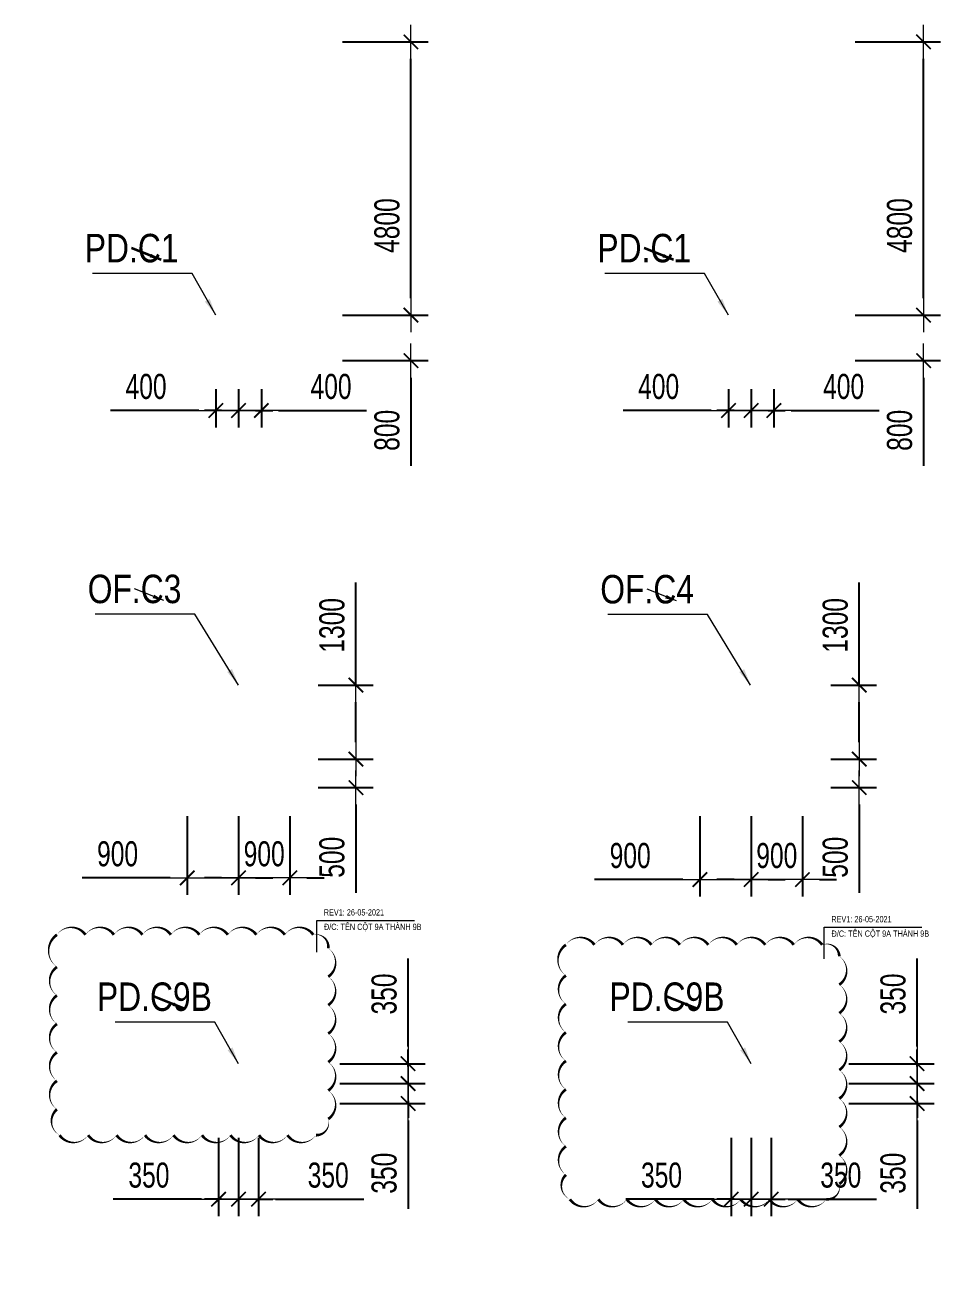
# Model space of a CAD drawing. Header units: millimetres. Extents: x -259680 to 699608, y -1281 to 104748.
# Drawn here: x 50947 to 67283, y 68427 to 90200 of the extents above; entities that cross this region are included whole.
import ezdxf
from ezdxf.enums import TextEntityAlignment as Align

# ---------------------------------------------------------------- set-up
doc = ezdxf.new("R2010")
doc.units = ezdxf.units.MM
doc.layers.get('0').update_dxf_attribs({"lineweight": 20})
doc.layers.get('Defpoints').update_dxf_attribs({"color": 151, "lineweight": 9})
for name, color, linetype, lineweight in [('$0$C1', 20, 'Continuous', 35), ('$1$NDC_S_ANNO', 7, 'Continuous', 20), ('$1$NDC_S_DIM', 1, 'Continuous', 15), ('$1$NDC_S_VN TEXT', 7, 'Continuous', 20), ('NDC_S_DIM', 1, 'Continuous', 15)]:
    doc.layers.add(name, color=color, linetype=linetype, lineweight=lineweight)
doc.layers.add('REV-01-2021-05-26', color=230, linetype='Continuous', lineweight=20, plot=False)
doc.styles.add('$1$NDC_DIM', font='', dxfattribs={"width": 0.75})
doc.styles.add('$2$ARIAL', font='arial.ttf', dxfattribs={"width": 0.8})
doc.styles.add('ARIAL', font='arial.ttf', dxfattribs={"width": 0.8})
doc.styles.add('NDC_DIM', font='', dxfattribs={"width": 0.75})
doc.styles.get('$1$NDC_DIM').set_extended_font_data('Dotum')
doc.styles.get('NDC_DIM').set_extended_font_data('Dotum')
doc.dimstyles.new('$0$NDC_dim_150', dxfattribs={"dimscale": 150, "dimtxt": 2.2, "dimasz": 1.5, "dimexe": 1.5, "dimexo": 2.5, "dimgap": 1, "dimtad": 1, "dimdec": 0, "dimzin": 0, "dimdsep": 46, "dimtxsty": '$1$NDC_DIM', "dimblk": '$1$DIMMARK', "dimcen": 0.09, "dimdle": 1.2, "dimclrd": 1, "dimclre": 1, "dimclrt": 3, "dimadec": 0, "dimazin": 0, "dimtfac": 1, "dimtdec": 0, "dimtix": 1, "dimtofl": 0, "dimtmove": 0, "dimatfit": 3, "dimfxl": 0, "dimtolj": 1, "dimtzin": 0, "dimarcsym": 0})
doc.dimstyles.new('$1$NDC_dim_iso', dxfattribs={"dimtxt": 2.2, "dimasz": 1, "dimexe": 1.5, "dimexo": 2.5, "dimgap": 1, "dimtad": 1, "dimdec": 0, "dimzin": 0, "dimdsep": 46, "dimtxsty": '$1$NDC_DIM', "dimblk": '$1$DIMMARK', "dimcen": 0.09, "dimdle": 1.2, "dimclrd": 1, "dimclre": 1, "dimclrt": 3, "dimadec": 0, "dimazin": 0, "dimtfac": 1, "dimtdec": 0, "dimtix": 1, "dimtofl": 0, "dimtmove": 0, "dimatfit": 3, "dimfxl": 0, "dimtolj": 1, "dimtzin": 0, "dimarcsym": 0})
doc.dimstyles.new('NDC_dim_200', dxfattribs={"dimscale": 200, "dimtxt": 2.2, "dimasz": 1.5, "dimexe": 1.5, "dimexo": 2.5, "dimgap": 1, "dimtad": 1, "dimdec": 0, "dimzin": 0, "dimdsep": 46, "dimtxsty": 'NDC_DIM', "dimblk": 'DIMMARK', "dimcen": 0.09, "dimdle": 1.2, "dimclrd": 1, "dimclre": 1, "dimclrt": 3, "dimadec": 0, "dimazin": 0, "dimtfac": 1, "dimtdec": 0, "dimtix": 1, "dimtofl": 0, "dimtmove": 0, "dimatfit": 3, "dimfxl": 0, "dimtolj": 1, "dimtzin": 0, "dimarcsym": 0})

# ---------------------------------------------------------------- blocks, each defined once
blk = doc.blocks.new('$1$DIMMARK')
at = {"layer": '$1$NDC_S_DIM', "color": 1}
blk.add_line((-1.5, 0), (1, 0), dxfattribs=at)
at = {"layer": '$1$NDC_S_DIM', "color": 2, "const_width": 0.1}
blk.add_lwpolyline([(-0.424, -0.424), (0.424, 0.424)], dxfattribs=at)
blk = doc.blocks.new('DIMMARK')
at = {"layer": 'NDC_S_DIM', "color": 1}
blk.add_line((-1.5, 0), (1, 0), dxfattribs=at)
at = {"layer": 'NDC_S_DIM', "color": 2, "const_width": 0.1}
blk.add_lwpolyline([(-0.424, -0.424), (0.424, 0.424)], dxfattribs=at)
blk = doc.blocks.new('*D679')
at = {"layer": 'Defpoints', "color": 0, "ltscale": 100, "transparency": 16777216}
for p in [(54700, 84300), (55100, 84300), (55100, 83424)]:
    blk.add_point(p, dxfattribs=at)
at = {"layer": 'NDC_S_DIM', "color": 1, "lineweight": -2, "ltscale": 100, "transparency": 16777216}
for p, q in [((54700, 83800), (54700, 83124)), ((55100, 83800), (55100, 83124)), ((54400, 83424), (54100, 83424)), ((55400, 83424), (56949, 83424))]:
    blk.add_line(p, q, dxfattribs=at)
at = {"layer": 'NDC_S_DIM', "color": 1, "lineweight": -2, "ltscale": 100, "transparency": 16777216, "xscale": 300, "yscale": 300, "zscale": 300}
blk.add_blockref('DIMMARK', (54700, 83424), dxfattribs=at)
at = {"layer": 'NDC_S_DIM', "color": 1, "lineweight": -2, "ltscale": 100, "transparency": 16777216, "xscale": 300, "yscale": 300, "zscale": 300, "rotation": 180}
blk.add_blockref('DIMMARK', (55100, 83424), dxfattribs=at)
at = {"layer": 'NDC_S_DIM', "color": 3, "ltscale": 100, "transparency": 16777216, "insert": (56324, 83844), "char_height": 440, "attachment_point": 5, "style": 'NDC_DIM'}
blk.add_mtext('\\A1;400', dxfattribs=at)
blk = doc.blocks.new('*D680')
at = {"layer": 'Defpoints', "color": 0, "ltscale": 100, "transparency": 16777216}
for p in [(54300, 84300), (54700, 84300), (54700, 83424)]:
    blk.add_point(p, dxfattribs=at)
at = {"layer": 'NDC_S_DIM', "color": 1, "lineweight": -2, "ltscale": 100, "transparency": 16777216}
for p, q in [((54300, 83800), (54300, 83124)), ((54700, 83800), (54700, 83124)), ((54000, 83424), (52451, 83424)), ((55000, 83424), (55300, 83424))]:
    blk.add_line(p, q, dxfattribs=at)
at = {"layer": 'NDC_S_DIM', "color": 1, "lineweight": -2, "ltscale": 100, "transparency": 16777216, "xscale": 300, "yscale": 300, "zscale": 300}
blk.add_blockref('DIMMARK', (54300, 83424), dxfattribs=at)
at = {"layer": 'NDC_S_DIM', "color": 1, "lineweight": -2, "ltscale": 100, "transparency": 16777216, "xscale": 300, "yscale": 300, "zscale": 300, "rotation": 180}
blk.add_blockref('DIMMARK', (54700, 83424), dxfattribs=at)
at = {"layer": 'NDC_S_DIM', "color": 3, "ltscale": 100, "transparency": 16777216, "insert": (53076, 83844), "char_height": 440, "attachment_point": 5, "style": 'NDC_DIM'}
blk.add_mtext('\\A1;400', dxfattribs=at)
blk = doc.blocks.new('*D681')
at = {"layer": 'Defpoints', "color": 0, "ltscale": 100, "transparency": 16777216}
for p in [(63700, 84300), (64100, 84300), (64100, 83424)]:
    blk.add_point(p, dxfattribs=at)
at = {"layer": 'NDC_S_DIM', "color": 1, "lineweight": -2, "ltscale": 100, "transparency": 16777216}
for p, q in [((63700, 83800), (63700, 83124)), ((64100, 83800), (64100, 83124)), ((63400, 83424), (63100, 83424)), ((64400, 83424), (65949, 83424))]:
    blk.add_line(p, q, dxfattribs=at)
at = {"layer": 'NDC_S_DIM', "color": 1, "lineweight": -2, "ltscale": 100, "transparency": 16777216, "xscale": 300, "yscale": 300, "zscale": 300}
blk.add_blockref('DIMMARK', (63700, 83424), dxfattribs=at)
at = {"layer": 'NDC_S_DIM', "color": 1, "lineweight": -2, "ltscale": 100, "transparency": 16777216, "xscale": 300, "yscale": 300, "zscale": 300, "rotation": 180}
blk.add_blockref('DIMMARK', (64100, 83424), dxfattribs=at)
at = {"layer": 'NDC_S_DIM', "color": 3, "ltscale": 100, "transparency": 16777216, "insert": (65324, 83844), "char_height": 440, "attachment_point": 5, "style": 'NDC_DIM'}
blk.add_mtext('\\A1;400', dxfattribs=at)
blk = doc.blocks.new('*D682')
at = {"layer": 'Defpoints', "color": 0, "ltscale": 100, "transparency": 16777216}
for p in [(63300, 84300), (63700, 84300), (63700, 83424)]:
    blk.add_point(p, dxfattribs=at)
at = {"layer": 'NDC_S_DIM', "color": 1, "lineweight": -2, "ltscale": 100, "transparency": 16777216}
for p, q in [((63300, 83800), (63300, 83124)), ((63700, 83800), (63700, 83124)), ((63000, 83424), (61451, 83424)), ((64000, 83424), (64300, 83424))]:
    blk.add_line(p, q, dxfattribs=at)
at = {"layer": 'NDC_S_DIM', "color": 1, "lineweight": -2, "ltscale": 100, "transparency": 16777216, "xscale": 300, "yscale": 300, "zscale": 300}
blk.add_blockref('DIMMARK', (63300, 83424), dxfattribs=at)
at = {"layer": 'NDC_S_DIM', "color": 1, "lineweight": -2, "ltscale": 100, "transparency": 16777216, "xscale": 300, "yscale": 300, "zscale": 300, "rotation": 180}
blk.add_blockref('DIMMARK', (63700, 83424), dxfattribs=at)
at = {"layer": 'NDC_S_DIM', "color": 3, "ltscale": 100, "transparency": 16777216, "insert": (62076, 83844), "char_height": 440, "attachment_point": 5, "style": 'NDC_DIM'}
blk.add_mtext('\\A1;400', dxfattribs=at)
blk = doc.blocks.new('*D695')
at = {"layer": 'Defpoints', "color": 0, "ltscale": 100, "transparency": 16777216}
for p in [(55100, 89900), (57727, 89900), (55100, 85100)]:
    blk.add_point(p, dxfattribs=at)
at = {"layer": 'NDC_S_DIM', "color": 1, "lineweight": -2, "ltscale": 100, "transparency": 16777216}
for p, q in [((56527, 89900), (58027, 89900)), ((57727, 85400), (57727, 89600)), ((56527, 85100), (58027, 85100))]:
    blk.add_line(p, q, dxfattribs=at)
at = {"layer": 'NDC_S_DIM', "color": 1, "lineweight": -2, "ltscale": 100, "transparency": 16777216, "xscale": 300, "yscale": 300, "zscale": 300}
for p, rotation in [((57727, 89900), 90), ((57727, 85100), 270)]:
    blk.add_blockref('DIMMARK', p, dxfattribs=dict(at, rotation=rotation))
at = {"layer": 'NDC_S_DIM', "color": 3, "ltscale": 100, "transparency": 16777216, "insert": (57307, 86673), "char_height": 440, "attachment_point": 5, "rotation": 90, "style": 'NDC_DIM'}
blk.add_mtext('\\A1;4800', dxfattribs=at)
blk = doc.blocks.new('*D696')
at = {"layer": 'Defpoints', "color": 0, "ltscale": 100, "transparency": 16777216}
for p in [(55100, 85100), (57727, 85100), (55100, 84300)]:
    blk.add_point(p, dxfattribs=at)
at = {"layer": 'NDC_S_DIM', "color": 1, "lineweight": -2, "ltscale": 100, "transparency": 16777216}
for p, q in [((57727, 85400), (57727, 85700)), ((56527, 85100), (58027, 85100)), ((56527, 84300), (58027, 84300)), ((57727, 84000), (57727, 82451))]:
    blk.add_line(p, q, dxfattribs=at)
at = {"layer": 'NDC_S_DIM', "color": 1, "lineweight": -2, "ltscale": 100, "transparency": 16777216, "xscale": 300, "yscale": 300, "zscale": 300}
for p, rotation in [((57727, 85100), 270), ((57727, 84300), 90)]:
    blk.add_blockref('DIMMARK', p, dxfattribs=dict(at, rotation=rotation))
at = {"layer": 'NDC_S_DIM', "color": 3, "ltscale": 100, "transparency": 16777216, "insert": (57307, 83076), "char_height": 440, "attachment_point": 5, "rotation": 90, "style": 'NDC_DIM'}
blk.add_mtext('\\A1;800', dxfattribs=at)
blk = doc.blocks.new('*D697')
at = {"layer": 'Defpoints', "color": 0, "ltscale": 100, "transparency": 16777216}
for p in [(64100, 89900), (66727, 89900), (64100, 85100)]:
    blk.add_point(p, dxfattribs=at)
at = {"layer": 'NDC_S_DIM', "color": 1, "lineweight": -2, "ltscale": 100, "transparency": 16777216}
for p, q in [((65527, 89900), (67027, 89900)), ((66727, 85400), (66727, 89600)), ((65527, 85100), (67027, 85100))]:
    blk.add_line(p, q, dxfattribs=at)
at = {"layer": 'NDC_S_DIM', "color": 1, "lineweight": -2, "ltscale": 100, "transparency": 16777216, "xscale": 300, "yscale": 300, "zscale": 300}
for p, rotation in [((66727, 89900), 90), ((66727, 85100), 270)]:
    blk.add_blockref('DIMMARK', p, dxfattribs=dict(at, rotation=rotation))
at = {"layer": 'NDC_S_DIM', "color": 3, "ltscale": 100, "transparency": 16777216, "insert": (66307, 86673), "char_height": 440, "attachment_point": 5, "rotation": 90, "style": 'NDC_DIM'}
blk.add_mtext('\\A1;4800', dxfattribs=at)
blk = doc.blocks.new('*D698')
at = {"layer": 'Defpoints', "color": 0, "ltscale": 100, "transparency": 16777216}
for p in [(64100, 85100), (66727, 85100), (64100, 84300)]:
    blk.add_point(p, dxfattribs=at)
at = {"layer": 'NDC_S_DIM', "color": 1, "lineweight": -2, "ltscale": 100, "transparency": 16777216}
for p, q in [((66727, 85400), (66727, 85700)), ((65527, 85100), (67027, 85100)), ((65527, 84300), (67027, 84300)), ((66727, 84000), (66727, 82451))]:
    blk.add_line(p, q, dxfattribs=at)
at = {"layer": 'NDC_S_DIM', "color": 1, "lineweight": -2, "ltscale": 100, "transparency": 16777216, "xscale": 300, "yscale": 300, "zscale": 300}
for p, rotation in [((66727, 85100), 270), ((66727, 84300), 90)]:
    blk.add_blockref('DIMMARK', p, dxfattribs=dict(at, rotation=rotation))
at = {"layer": 'NDC_S_DIM', "color": 3, "ltscale": 100, "transparency": 16777216, "insert": (66307, 83076), "char_height": 440, "attachment_point": 5, "rotation": 90, "style": 'NDC_DIM'}
blk.add_mtext('\\A1;800', dxfattribs=at)
blk = doc.blocks.new('*D711')
at = {"layer": 'Defpoints', "color": 0, "ltscale": 100, "transparency": 16777216}
for p in [(55600, 78600), (55600, 77300), (56761, 77300)]:
    blk.add_point(p, dxfattribs=at)
at = {"layer": 'NDC_S_DIM', "color": 1, "lineweight": -2, "ltscale": 100, "transparency": 16777216}
for p, q in [((56761, 78600), (56761, 80400)), ((56100, 78600), (57061, 78600)), ((56761, 77600), (56761, 78300)), ((56100, 77300), (57061, 77300))]:
    blk.add_line(p, q, dxfattribs=at)
at = {"layer": 'NDC_S_DIM', "color": 1, "lineweight": -2, "ltscale": 100, "transparency": 16777216, "xscale": 300, "yscale": 300, "zscale": 300}
for p, rotation in [((56761, 78600), 90), ((56761, 77300), 270)]:
    blk.add_blockref('DIMMARK', p, dxfattribs=dict(at, rotation=rotation))
at = {"layer": 'NDC_S_DIM', "color": 3, "ltscale": 100, "transparency": 16777216, "insert": (56341, 79650), "char_height": 440, "attachment_point": 5, "rotation": 90, "style": 'NDC_DIM'}
blk.add_mtext('\\A1;1300', dxfattribs=at)
blk = doc.blocks.new('*D712')
at = {"layer": 'Defpoints', "color": 0, "ltscale": 100, "transparency": 16777216}
for p in [(55600, 77300), (55600, 76800), (56761, 76800)]:
    blk.add_point(p, dxfattribs=at)
at = {"layer": 'NDC_S_DIM', "color": 1, "lineweight": -2, "ltscale": 100, "transparency": 16777216}
for p, q in [((56761, 77600), (56761, 77900)), ((56100, 77300), (57061, 77300)), ((56100, 76800), (57061, 76800)), ((56761, 76500), (56761, 74951))]:
    blk.add_line(p, q, dxfattribs=at)
at = {"layer": 'NDC_S_DIM', "color": 1, "lineweight": -2, "ltscale": 100, "transparency": 16777216, "xscale": 300, "yscale": 300, "zscale": 300}
for p, rotation in [((56761, 77300), 270), ((56761, 76800), 90)]:
    blk.add_blockref('DIMMARK', p, dxfattribs=dict(at, rotation=rotation))
at = {"layer": 'NDC_S_DIM', "color": 3, "ltscale": 100, "transparency": 16777216, "insert": (56341, 75576), "char_height": 440, "attachment_point": 5, "rotation": 90, "style": 'NDC_DIM'}
blk.add_mtext('\\A1;500', dxfattribs=at)
blk = doc.blocks.new('*D713')
at = {"layer": 'Defpoints', "color": 0, "ltscale": 100, "transparency": 16777216}
for p in [(53800, 76800), (54700, 76800), (53800, 75214)]:
    blk.add_point(p, dxfattribs=at)
at = {"layer": 'NDC_S_DIM', "color": 1, "lineweight": -2, "ltscale": 100, "transparency": 16777216}
for p, q in [((53800, 76300), (53800, 74914)), ((54700, 76300), (54700, 74914)), ((53500, 75214), (51951, 75214)), ((55000, 75214), (55300, 75214))]:
    blk.add_line(p, q, dxfattribs=at)
at = {"layer": 'NDC_S_DIM', "color": 1, "lineweight": -2, "ltscale": 100, "transparency": 16777216, "xscale": 300, "yscale": 300, "zscale": 300}
blk.add_blockref('DIMMARK', (53800, 75214), dxfattribs=at)
at = {"layer": 'NDC_S_DIM', "color": 1, "lineweight": -2, "ltscale": 100, "transparency": 16777216, "xscale": 300, "yscale": 300, "zscale": 300, "rotation": 180}
blk.add_blockref('DIMMARK', (54700, 75214), dxfattribs=at)
at = {"layer": 'NDC_S_DIM', "color": 3, "ltscale": 100, "transparency": 16777216, "insert": (52576, 75634), "char_height": 440, "attachment_point": 5, "style": 'NDC_DIM'}
blk.add_mtext('\\A1;900', dxfattribs=at)
blk = doc.blocks.new('*D714')
at = {"layer": 'Defpoints', "color": 0, "ltscale": 100, "transparency": 16777216}
for p in [(54700, 76800), (55600, 76800), (55600, 75214)]:
    blk.add_point(p, dxfattribs=at)
at = {"layer": 'NDC_S_DIM', "color": 1, "lineweight": -2, "ltscale": 100, "transparency": 16777216}
for p, q in [((54700, 76300), (54700, 74914)), ((55600, 76300), (55600, 74914)), ((54400, 75214), (54100, 75214)), ((55900, 75214), (56200, 75214))]:
    blk.add_line(p, q, dxfattribs=at)
at = {"layer": 'NDC_S_DIM', "color": 1, "lineweight": -2, "ltscale": 100, "transparency": 16777216, "xscale": 300, "yscale": 300, "zscale": 300}
blk.add_blockref('DIMMARK', (54700, 75214), dxfattribs=at)
at = {"layer": 'NDC_S_DIM', "color": 1, "lineweight": -2, "ltscale": 100, "transparency": 16777216, "xscale": 300, "yscale": 300, "zscale": 300, "rotation": 180}
blk.add_blockref('DIMMARK', (55600, 75214), dxfattribs=at)
at = {"layer": 'NDC_S_DIM', "color": 3, "ltscale": 100, "transparency": 16777216, "insert": (55150, 75634), "char_height": 440, "attachment_point": 5, "style": 'NDC_DIM'}
blk.add_mtext('\\A1;900', dxfattribs=at)
blk = doc.blocks.new('*D715')
at = {"layer": 'Defpoints', "color": 0, "ltscale": 100, "transparency": 16777216}
for p in [(64600, 78600), (64600, 77300), (65598, 77300)]:
    blk.add_point(p, dxfattribs=at)
at = {"layer": 'NDC_S_DIM', "color": 1, "lineweight": -2, "ltscale": 100, "transparency": 16777216}
for p, q in [((65598, 78600), (65598, 80400)), ((65100, 78600), (65898, 78600)), ((65598, 77600), (65598, 78300)), ((65100, 77300), (65898, 77300))]:
    blk.add_line(p, q, dxfattribs=at)
at = {"layer": 'NDC_S_DIM', "color": 1, "lineweight": -2, "ltscale": 100, "transparency": 16777216, "xscale": 300, "yscale": 300, "zscale": 300}
for p, rotation in [((65598, 78600), 90), ((65598, 77300), 270)]:
    blk.add_blockref('DIMMARK', p, dxfattribs=dict(at, rotation=rotation))
at = {"layer": 'NDC_S_DIM', "color": 3, "ltscale": 100, "transparency": 16777216, "insert": (65178, 79650), "char_height": 440, "attachment_point": 5, "rotation": 90, "style": 'NDC_DIM'}
blk.add_mtext('\\A1;1300', dxfattribs=at)
blk = doc.blocks.new('*D716')
at = {"layer": 'Defpoints', "color": 0, "ltscale": 100, "transparency": 16777216}
for p in [(64600, 77300), (64600, 76800), (65598, 76800)]:
    blk.add_point(p, dxfattribs=at)
at = {"layer": 'NDC_S_DIM', "color": 1, "lineweight": -2, "ltscale": 100, "transparency": 16777216}
for p, q in [((65598, 77600), (65598, 77900)), ((65100, 77300), (65898, 77300)), ((65100, 76800), (65898, 76800)), ((65598, 76500), (65598, 74951))]:
    blk.add_line(p, q, dxfattribs=at)
at = {"layer": 'NDC_S_DIM', "color": 1, "lineweight": -2, "ltscale": 100, "transparency": 16777216, "xscale": 300, "yscale": 300, "zscale": 300}
for p, rotation in [((65598, 77300), 270), ((65598, 76800), 90)]:
    blk.add_blockref('DIMMARK', p, dxfattribs=dict(at, rotation=rotation))
at = {"layer": 'NDC_S_DIM', "color": 3, "ltscale": 100, "transparency": 16777216, "insert": (65178, 75576), "char_height": 440, "attachment_point": 5, "rotation": 90, "style": 'NDC_DIM'}
blk.add_mtext('\\A1;500', dxfattribs=at)
blk = doc.blocks.new('*D717')
at = {"layer": 'Defpoints', "color": 0, "ltscale": 100, "transparency": 16777216}
for p in [(62800, 76800), (63700, 76800), (62800, 75184)]:
    blk.add_point(p, dxfattribs=at)
at = {"layer": 'NDC_S_DIM', "color": 1, "lineweight": -2, "ltscale": 100, "transparency": 16777216}
for p, q in [((62800, 76300), (62800, 74884)), ((63700, 76300), (63700, 74884)), ((62500, 75184), (60951, 75184)), ((64000, 75184), (64300, 75184))]:
    blk.add_line(p, q, dxfattribs=at)
at = {"layer": 'NDC_S_DIM', "color": 1, "lineweight": -2, "ltscale": 100, "transparency": 16777216, "xscale": 300, "yscale": 300, "zscale": 300}
blk.add_blockref('DIMMARK', (62800, 75184), dxfattribs=at)
at = {"layer": 'NDC_S_DIM', "color": 1, "lineweight": -2, "ltscale": 100, "transparency": 16777216, "xscale": 300, "yscale": 300, "zscale": 300, "rotation": 180}
blk.add_blockref('DIMMARK', (63700, 75184), dxfattribs=at)
at = {"layer": 'NDC_S_DIM', "color": 3, "ltscale": 100, "transparency": 16777216, "insert": (61576, 75604), "char_height": 440, "attachment_point": 5, "style": 'NDC_DIM'}
blk.add_mtext('\\A1;900', dxfattribs=at)
blk = doc.blocks.new('*D718')
at = {"layer": 'Defpoints', "color": 0, "ltscale": 100, "transparency": 16777216}
for p in [(63700, 76800), (64600, 76800), (64600, 75184)]:
    blk.add_point(p, dxfattribs=at)
at = {"layer": 'NDC_S_DIM', "color": 1, "lineweight": -2, "ltscale": 100, "transparency": 16777216}
for p, q in [((63700, 76300), (63700, 74884)), ((64600, 76300), (64600, 74884)), ((63400, 75184), (63100, 75184)), ((64900, 75184), (65200, 75184))]:
    blk.add_line(p, q, dxfattribs=at)
at = {"layer": 'NDC_S_DIM', "color": 1, "lineweight": -2, "ltscale": 100, "transparency": 16777216, "xscale": 300, "yscale": 300, "zscale": 300}
blk.add_blockref('DIMMARK', (63700, 75184), dxfattribs=at)
at = {"layer": 'NDC_S_DIM', "color": 1, "lineweight": -2, "ltscale": 100, "transparency": 16777216, "xscale": 300, "yscale": 300, "zscale": 300, "rotation": 180}
blk.add_blockref('DIMMARK', (64600, 75184), dxfattribs=at)
at = {"layer": 'NDC_S_DIM', "color": 3, "ltscale": 100, "transparency": 16777216, "insert": (64150, 75604), "char_height": 440, "attachment_point": 5, "style": 'NDC_DIM'}
blk.add_mtext('\\A1;900', dxfattribs=at)
blk = doc.blocks.new('*D727')
at = {"layer": 'Defpoints', "color": 0, "ltscale": 100, "transparency": 16777216}
for p in [(54700, 71150), (55050, 71150), (55050, 69570)]:
    blk.add_point(p, dxfattribs=at)
at = {"layer": 'NDC_S_DIM', "color": 1, "lineweight": -2, "ltscale": 100, "transparency": 16777216}
for p, q in [((54700, 70650), (54700, 69270)), ((55050, 70650), (55050, 69270)), ((54400, 69570), (54100, 69570)), ((55350, 69570), (56899, 69570))]:
    blk.add_line(p, q, dxfattribs=at)
at = {"layer": 'NDC_S_DIM', "color": 1, "lineweight": -2, "ltscale": 100, "transparency": 16777216, "xscale": 300, "yscale": 300, "zscale": 300}
blk.add_blockref('DIMMARK', (54700, 69570), dxfattribs=at)
at = {"layer": 'NDC_S_DIM', "color": 1, "lineweight": -2, "ltscale": 100, "transparency": 16777216, "xscale": 300, "yscale": 300, "zscale": 300, "rotation": 180}
blk.add_blockref('DIMMARK', (55050, 69570), dxfattribs=at)
at = {"layer": 'NDC_S_DIM', "color": 3, "ltscale": 100, "transparency": 16777216, "insert": (56274, 69990), "char_height": 440, "attachment_point": 5, "style": 'NDC_DIM'}
blk.add_mtext('\\A1;350', dxfattribs=at)
blk = doc.blocks.new('*D728')
at = {"layer": 'Defpoints', "color": 0, "ltscale": 100, "transparency": 16777216}
for p in [(54350, 71150), (54700, 71150), (54700, 69570)]:
    blk.add_point(p, dxfattribs=at)
at = {"layer": 'NDC_S_DIM', "color": 1, "lineweight": -2, "ltscale": 100, "transparency": 16777216}
for p, q in [((54350, 70650), (54350, 69270)), ((54700, 70650), (54700, 69270)), ((54050, 69570), (52501, 69570)), ((55000, 69570), (55300, 69570))]:
    blk.add_line(p, q, dxfattribs=at)
at = {"layer": 'NDC_S_DIM', "color": 1, "lineweight": -2, "ltscale": 100, "transparency": 16777216, "xscale": 300, "yscale": 300, "zscale": 300}
blk.add_blockref('DIMMARK', (54350, 69570), dxfattribs=at)
at = {"layer": 'NDC_S_DIM', "color": 1, "lineweight": -2, "ltscale": 100, "transparency": 16777216, "xscale": 300, "yscale": 300, "zscale": 300, "rotation": 180}
blk.add_blockref('DIMMARK', (54700, 69570), dxfattribs=at)
at = {"layer": 'NDC_S_DIM', "color": 3, "ltscale": 100, "transparency": 16777216, "insert": (53126, 69990), "char_height": 440, "attachment_point": 5, "style": 'NDC_DIM'}
blk.add_mtext('\\A1;350', dxfattribs=at)
blk = doc.blocks.new('*D729')
at = {"layer": 'Defpoints', "color": 0, "ltscale": 100, "transparency": 16777216}
for p in [(55050, 71950), (57677, 71950), (55050, 71600)]:
    blk.add_point(p, dxfattribs=at)
at = {"layer": 'NDC_S_DIM', "color": 1, "lineweight": -2, "ltscale": 100, "transparency": 16777216}
for p, q in [((57677, 72250), (57677, 73799)), ((56477, 71950), (57977, 71950)), ((56477, 71600), (57977, 71600)), ((57677, 71300), (57677, 71000))]:
    blk.add_line(p, q, dxfattribs=at)
at = {"layer": 'NDC_S_DIM', "color": 1, "lineweight": -2, "ltscale": 100, "transparency": 16777216, "xscale": 300, "yscale": 300, "zscale": 300}
for p, rotation in [((57677, 71950), 270), ((57677, 71600), 90)]:
    blk.add_blockref('DIMMARK', p, dxfattribs=dict(at, rotation=rotation))
at = {"layer": 'NDC_S_DIM', "color": 3, "ltscale": 100, "transparency": 16777216, "insert": (57257, 73174), "char_height": 440, "attachment_point": 5, "rotation": 90, "style": 'NDC_DIM'}
blk.add_mtext('\\A1;350', dxfattribs=at)
blk = doc.blocks.new('*D730')
at = {"layer": 'Defpoints', "color": 0, "ltscale": 100, "transparency": 16777216}
for p in [(55050, 71600), (57677, 71600), (55050, 71250)]:
    blk.add_point(p, dxfattribs=at)
at = {"layer": 'NDC_S_DIM', "color": 1, "lineweight": -2, "ltscale": 100, "transparency": 16777216}
for p, q in [((57677, 71900), (57677, 72200)), ((56477, 71600), (57977, 71600)), ((56477, 71250), (57977, 71250)), ((57677, 70950), (57677, 69401))]:
    blk.add_line(p, q, dxfattribs=at)
at = {"layer": 'NDC_S_DIM', "color": 1, "lineweight": -2, "ltscale": 100, "transparency": 16777216, "xscale": 300, "yscale": 300, "zscale": 300}
for p, rotation in [((57677, 71600), 270), ((57677, 71250), 90)]:
    blk.add_blockref('DIMMARK', p, dxfattribs=dict(at, rotation=rotation))
at = {"layer": 'NDC_S_DIM', "color": 3, "ltscale": 100, "transparency": 16777216, "insert": (57257, 70026), "char_height": 440, "attachment_point": 5, "rotation": 90, "style": 'NDC_DIM'}
blk.add_mtext('\\A1;350', dxfattribs=at)
blk = doc.blocks.new('*D731')
at = {"layer": 'Defpoints', "color": 0, "ltscale": 100, "transparency": 16777216}
for p in [(63700, 71150), (64050, 71150), (64050, 69570)]:
    blk.add_point(p, dxfattribs=at)
at = {"layer": 'NDC_S_DIM', "color": 1, "lineweight": -2, "ltscale": 100, "transparency": 16777216}
for p, q in [((63700, 70650), (63700, 69270)), ((64050, 70650), (64050, 69270)), ((63400, 69570), (63100, 69570)), ((64350, 69570), (65899, 69570))]:
    blk.add_line(p, q, dxfattribs=at)
at = {"layer": 'NDC_S_DIM', "color": 1, "lineweight": -2, "ltscale": 100, "transparency": 16777216, "xscale": 300, "yscale": 300, "zscale": 300}
blk.add_blockref('DIMMARK', (63700, 69570), dxfattribs=at)
at = {"layer": 'NDC_S_DIM', "color": 1, "lineweight": -2, "ltscale": 100, "transparency": 16777216, "xscale": 300, "yscale": 300, "zscale": 300, "rotation": 180}
blk.add_blockref('DIMMARK', (64050, 69570), dxfattribs=at)
at = {"layer": 'NDC_S_DIM', "color": 3, "ltscale": 100, "transparency": 16777216, "insert": (65274, 69990), "char_height": 440, "attachment_point": 5, "style": 'NDC_DIM'}
blk.add_mtext('\\A1;350', dxfattribs=at)
blk = doc.blocks.new('*D732')
at = {"layer": 'Defpoints', "color": 0, "ltscale": 100, "transparency": 16777216}
for p in [(63350, 71150), (63700, 71150), (63700, 69570)]:
    blk.add_point(p, dxfattribs=at)
at = {"layer": 'NDC_S_DIM', "color": 1, "lineweight": -2, "ltscale": 100, "transparency": 16777216}
for p, q in [((63350, 70650), (63350, 69270)), ((63700, 70650), (63700, 69270)), ((63050, 69570), (61501, 69570)), ((64000, 69570), (64300, 69570))]:
    blk.add_line(p, q, dxfattribs=at)
at = {"layer": 'NDC_S_DIM', "color": 1, "lineweight": -2, "ltscale": 100, "transparency": 16777216, "xscale": 300, "yscale": 300, "zscale": 300}
blk.add_blockref('DIMMARK', (63350, 69570), dxfattribs=at)
at = {"layer": 'NDC_S_DIM', "color": 1, "lineweight": -2, "ltscale": 100, "transparency": 16777216, "xscale": 300, "yscale": 300, "zscale": 300, "rotation": 180}
blk.add_blockref('DIMMARK', (63700, 69570), dxfattribs=at)
at = {"layer": 'NDC_S_DIM', "color": 3, "ltscale": 100, "transparency": 16777216, "insert": (62126, 69990), "char_height": 440, "attachment_point": 5, "style": 'NDC_DIM'}
blk.add_mtext('\\A1;350', dxfattribs=at)
blk = doc.blocks.new('*D733')
at = {"layer": 'Defpoints', "color": 0, "ltscale": 100, "transparency": 16777216}
for p in [(63940, 71950), (66613, 71950), (63940, 71600)]:
    blk.add_point(p, dxfattribs=at)
at = {"layer": 'NDC_S_DIM', "color": 1, "lineweight": -2, "ltscale": 100, "transparency": 16777216}
for p, q in [((66613, 72250), (66613, 73799)), ((65413, 71950), (66913, 71950)), ((65413, 71600), (66913, 71600)), ((66613, 71300), (66613, 71000))]:
    blk.add_line(p, q, dxfattribs=at)
at = {"layer": 'NDC_S_DIM', "color": 1, "lineweight": -2, "ltscale": 100, "transparency": 16777216, "xscale": 300, "yscale": 300, "zscale": 300}
for p, rotation in [((66613, 71950), 270), ((66613, 71600), 90)]:
    blk.add_blockref('DIMMARK', p, dxfattribs=dict(at, rotation=rotation))
at = {"layer": 'NDC_S_DIM', "color": 3, "ltscale": 100, "transparency": 16777216, "insert": (66193, 73174), "char_height": 440, "attachment_point": 5, "rotation": 90, "style": 'NDC_DIM'}
blk.add_mtext('\\A1;350', dxfattribs=at)
blk = doc.blocks.new('*D734')
at = {"layer": 'Defpoints', "color": 0, "ltscale": 100, "transparency": 16777216}
for p in [(63940, 71600), (66613, 71600), (63940, 71250)]:
    blk.add_point(p, dxfattribs=at)
at = {"layer": 'NDC_S_DIM', "color": 1, "lineweight": -2, "ltscale": 100, "transparency": 16777216}
for p, q in [((66613, 71900), (66613, 72200)), ((65413, 71600), (66913, 71600)), ((65413, 71250), (66913, 71250)), ((66613, 70950), (66613, 69401))]:
    blk.add_line(p, q, dxfattribs=at)
at = {"layer": 'NDC_S_DIM', "color": 1, "lineweight": -2, "ltscale": 100, "transparency": 16777216, "xscale": 300, "yscale": 300, "zscale": 300}
for p, rotation in [((66613, 71600), 270), ((66613, 71250), 90)]:
    blk.add_blockref('DIMMARK', p, dxfattribs=dict(at, rotation=rotation))
at = {"layer": 'NDC_S_DIM', "color": 3, "ltscale": 100, "transparency": 16777216, "insert": (66193, 70026), "char_height": 440, "attachment_point": 5, "rotation": 90, "style": 'NDC_DIM'}
blk.add_mtext('\\A1;350', dxfattribs=at)
blk = doc.blocks.new('*U214')
at = {"layer": '$1$NDC_S_ANNO', "ltscale": 0.8, "style": '$2$ARIAL', "width": 0.8}
blk.add_attdef('TEN', text='', height=2.5, dxfattribs=at).set_placement((-2.58, 1.03), align=Align.MIDDLE_CENTER)
at = {"layer": '$1$NDC_S_ANNO', "ltscale": 0.8, "style": '$2$ARIAL', "width": 0.8, "flags": 1}
blk.add_attdef('CHU_THICH', text='', height=2.5, dxfattribs=at).set_placement((0, 0), align=Align.MIDDLE_CENTER)
at = {"layer": 'Defpoints'}
blk.add_leader([(0, 0), (-2.58, 1.03)], dimstyle='$1$NDC_dim_iso', override={"dimgap": 0.625, "dimtad": 0}, dxfattribs=at)
blk = doc.blocks.new('$0$co t check')
at = {"layer": '$0$C1', "xscale": 200, "yscale": 200, "zscale": 200}
for p, values in [((51298, 86071), {'TEN': 'PD.C1'}), ((60298, 86071), {'TEN': 'PD.C1'}), ((51698, 72921), {'TEN': 'PD.C9B'}), ((60698, 72921), {'TEN': 'PD.C9B'})]:
    blk.add_blockref('*U214', p, dxfattribs=at).add_auto_attribs(values)
at = {"layer": '$1$NDC_S_VN TEXT', "xscale": 200, "yscale": 200, "zscale": 200}
for p, values in [((51349, 80084), {'TEN': 'OF.C3'}), ((60349, 80079), {'TEN': 'OF.C4'})]:
    blk.add_blockref('*U214', p, dxfattribs=at).add_auto_attribs(values)
at = {"layer": '$0$C1'}
for points in [[(52259, 85100), (51842, 85832), (50093, 85832)], [(61259, 85100), (60842, 85832), (59093, 85832)], [(52659, 71950), (52242, 72682), (50493, 72682)], [(61659, 71950), (61242, 72682), (59493, 72682)]]:
    blk.add_leader(points, dimstyle='$0$NDC_dim_150', override={"dimasz": 2, "dimgap": 1, "dimtad": 0}, dxfattribs=at)
for points in [[(52659, 78602), (51893, 79845), (50143, 79845)], [(61650, 78599), (60893, 79840), (59143, 79840)]]:
    blk.add_leader(points, dimstyle='$0$NDC_dim_150', override={"dimasz": 2, "dimgap": 1, "dimtad": 0})

msp = doc.modelspace()

# ---------------------------------------------------------------- hatches: boundary and pattern name
at = {"layer": 'NDC_S_DIM', "ltscale": 100}
h = msp.add_hatch(dxfattribs=at)
h.set_pattern_fill('CROSS', color=256, scale=50)
h.paths.add_polyline_path([(87300, 89500), (87300, 71950), (63350, 71950), (63350, 66800), (44500, 66800), (44500, 64200), (3550, 64200), (3550, 89500)], flags=17)
h.paths.add_polyline_path([(87300, 89500), (87300, 71950), (63350, 71950), (63350, 66800), (44500, 66800), (44500, 64200), (3550, 64200), (3550, 89500)], flags=17)

# ---------------------------------------------------------------- linework, layer by layer
at = {"layer": 'REV-01-2021-05-26', "ltscale": 100}
for p, q in [((56072, 73908.9), (56072, 74467.9)), ((56072, 74467.9), (57787, 74467.9)), ((64984.1, 73789.9), (64984.1, 74348.9)), ((64984.1, 74348.9), (66699.1, 74348.9))]:
    msp.add_line(p, q, dxfattribs=at)
at = {"layer": 'REV-01-2021-05-26'}
for points in [[(51511.4, 74214.4, 0, 50, -0.5205671), (52011.4, 74214.4, 0, 50, -0.5205671), (52511.4, 74214.4, 0, 50, -0.5205671), (53011.4, 74214.4, 0, 50, -0.5205671), (53511.4, 74214.4, 0, 50, -0.5205671), (54011.4, 74214.4, 0, 50, -0.5205671), (54511.4, 74214.4, 0, 50, -0.5205671), (55011.4, 74214.4, 0, 50, -0.5205671), (55511.4, 74214.4, 0, 50, -0.5205671), (56011.4, 74214.4, 0, 50, -0.5205671), (56274.3, 73977.4, 0, 50, -0.5205671), (56274.3, 73477.4, 0, 50, -0.5205671), (56274.3, 72977.4, 0, 50, -0.5205671), (56274.3, 72477.4, 0, 50, -0.5205671), (56274.3, 71977.4, 0, 50, -0.5205671), (56274.3, 71477.4, 0, 50, -0.5205671), (56274.3, 70977.4, 0, 50, -0.5205671), (56057.2, 70694.4, 0, 50, -0.5205671), (55557.2, 70694.4, 0, 50, -0.5205671), (55057.2, 70694.4, 0, 50, -0.5205671), (54557.2, 70694.4, 0, 50, -0.5205671), (54057.2, 70694.4, 0, 50, -0.5205671), (53557.2, 70694.4, 0, 50, -0.5205671), (53057.2, 70694.4, 0, 50, -0.5205671), (52557.2, 70694.4, 0, 50, -0.5205671), (52057.2, 70694.4, 0, 50, -0.5205671), (51557.2, 70694.4, 0, 50, -0.5205671), (51511.4, 71148.6, 0, 50, -0.5205671), (51511.4, 71648.6, 0, 50, -0.5205671), (51511.4, 72148.6, 0, 50, -0.5205671), (51511.4, 72648.6, 0, 50, -0.5205671), (51511.4, 73148.6, 0, 50, -0.5205671), (51511.4, 73648.6, 0, 50, -0.5205671)], [(60447.6, 74037.4, 0, 50, -0.5205671), (60947.6, 74037.4, 0, 50, -0.5205671), (61447.6, 74037.4, 0, 50, -0.5205671), (61947.6, 74037.4, 0, 50, -0.5205671), (62447.6, 74037.4, 0, 50, -0.5205671), (62947.6, 74037.4, 0, 50, -0.5205671), (63447.6, 74037.4, 0, 50, -0.5205671), (63947.6, 74037.4, 0, 50, -0.5205671), (64447.6, 74037.4, 0, 50, -0.5205671), (64947.6, 74037.4, 0, 50, -0.5205671), (65247.2, 73837, 0, 50, -0.5205671), (65247.2, 73337, 0, 50, -0.5205671), (65247.2, 72837, 0, 50, -0.5205671), (65247.2, 72337, 0, 50, -0.5205671), (65247.2, 71837, 0, 50, -0.5205671), (65247.2, 71337, 0, 50, -0.5205671), (65247.2, 70837, 0, 50, -0.5205671), (65247.2, 70337, 0, 50, -0.5205671), (65247.2, 69837, 0, 50, -0.5205671), (65016.9, 69567.4, 0, 50, -0.5205671), (64516.9, 69567.4, 0, 50, -0.5205671), (64016.9, 69567.4, 0, 50, -0.5205671), (63516.9, 69567.4, 0, 50, -0.5205671), (63016.9, 69567.4, 0, 50, -0.5205671), (62516.9, 69567.4, 0, 50, -0.5205671), (62016.9, 69567.4, 0, 50, -0.5205671), (61516.9, 69567.4, 0, 50, -0.5205671), (61016.9, 69567.4, 0, 50, -0.5205671), (60516.9, 69567.4, 0, 50, -0.5205671), (60447.6, 69998.1, 0, 50, -0.5205671), (60447.6, 70498.1, 0, 50, -0.5205671), (60447.6, 70998.1, 0, 50, -0.5205671), (60447.6, 71498.1, 0, 50, -0.5205671), (60447.6, 71998.1, 0, 50, -0.5205671), (60447.6, 72498.1, 0, 50, -0.5205671), (60447.6, 72998.1, 0, 50, -0.5205671), (60447.6, 73498.1, 0, 50, -0.5205671)]]:
    msp.add_lwpolyline(points, format="xyseb", close=True, dxfattribs=at)

# ---------------------------------------------------------------- block references
at = {"layer": '$1$NDC_S_DIM'}
msp.add_blockref('$0$co t check', (2040.6, 0), dxfattribs=at)

# ---------------------------------------------------------------- texts
at = {"layer": 'REV-01-2021-05-26', "style": 'ARIAL', "width": 0.8}
for s, p in [('REV1: 26-05-2021', (56195.2, 74552.8)), ('REV1: 26-05-2021', (65107.3, 74433.7)), ('Đ/C: TÊN CỘT 9A THÀNH 9B', (56199.4, 74298.7)), ('Đ/C: TÊN CỘT 9A THÀNH 9B', (65111.6, 74179.7))]:
    msp.add_text(s, height=110, dxfattribs=at).set_placement(p)

# ---------------------------------------------------------------- dimensions: what is measured, and where the dimension line sits
at = {"layer": 'NDC_S_DIM', "ltscale": 100}
for base, p1, p2, picture, middle in [((57726.7, 89900), (55100, 85100), (55100, 89900), '*D695', (57726.7, 86672.5)), ((66726.7, 89900), (64100, 85100), (64100, 89900), '*D697', (66726.7, 86672.5)), ((57726.7, 85100), (55100, 84300), (55100, 85100), '*D696', (57726.7, 83075.7)), ((66726.7, 85100), (64100, 84300), (64100, 85100), '*D698', (66726.7, 83075.7)), ((56761.3, 77300), (55600, 78600), (55600, 77300), '*D711', (56761.3, 79650)), ((65598.1, 77300), (64600, 78600), (64600, 77300), '*D715', (65598.1, 79650)), ((56761.3, 76800), (55600, 77300), (55600, 76800), '*D712', (56761.3, 75575.7)), ((65598.1, 76800), (64600, 77300), (64600, 76800), '*D716', (65598.1, 75575.7)), ((57676.7, 71950), (55050, 71600), (55050, 71950), '*D729', (57676.7, 73174.3)), ((66612.6, 71950), (63940, 71600), (63940, 71950), '*D733', (66612.6, 73174.3)), ((57676.7, 71600), (55050, 71250), (55050, 71600), '*D730', (57676.7, 70025.7)), ((66612.6, 71600), (63940, 71250), (63940, 71600), '*D734', (66612.6, 70025.7))]:
    dim = msp.add_linear_dim(base=base, p1=p1, p2=p2, angle=90, dimstyle='NDC_dim_200', dxfattribs=at)
    dim.commit()
    dim.dimension.update_dxf_attribs({"geometry": picture, "text_midpoint": middle, "dimtype": 160})
for base, p1, p2, picture, middle in [((54700, 83424.4), (54300, 84300), (54700, 84300), '*D680', (53075.7, 83424.4)), ((55100, 83424.4), (54700, 84300), (55100, 84300), '*D679', (56324.3, 83424.4)), ((63700, 83424.4), (63300, 84300), (63700, 84300), '*D682', (62075.7, 83424.4)), ((64100, 83424.4), (63700, 84300), (64100, 84300), '*D681', (65324.3, 83424.4)), ((53800, 75214.2), (54700, 76800), (53800, 76800), '*D713', (52575.7, 75214.2)), ((55600, 75214.2), (54700, 76800), (55600, 76800), '*D714', (55150, 75214.2)), ((62800, 75184.2), (63700, 76800), (62800, 76800), '*D717', (61575.7, 75184.2)), ((64600, 75184.2), (63700, 76800), (64600, 76800), '*D718', (64150, 75184.2)), ((54700, 69570.1), (54350, 71150), (54700, 71150), '*D728', (53125.7, 69570.1)), ((55050, 69570.1), (54700, 71150), (55050, 71150), '*D727', (56274.3, 69570.1)), ((63700, 69570.1), (63350, 71150), (63700, 71150), '*D732', (62125.7, 69570.1)), ((64050, 69570.1), (63700, 71150), (64050, 71150), '*D731', (65274.3, 69570.1))]:
    dim = msp.add_linear_dim(base=base, p1=p1, p2=p2, dimstyle='NDC_dim_200', dxfattribs=at)
    dim.commit()
    dim.dimension.update_dxf_attribs({"geometry": picture, "text_midpoint": middle, "dimtype": 160})

doc.saveas('drawing.dxf')
